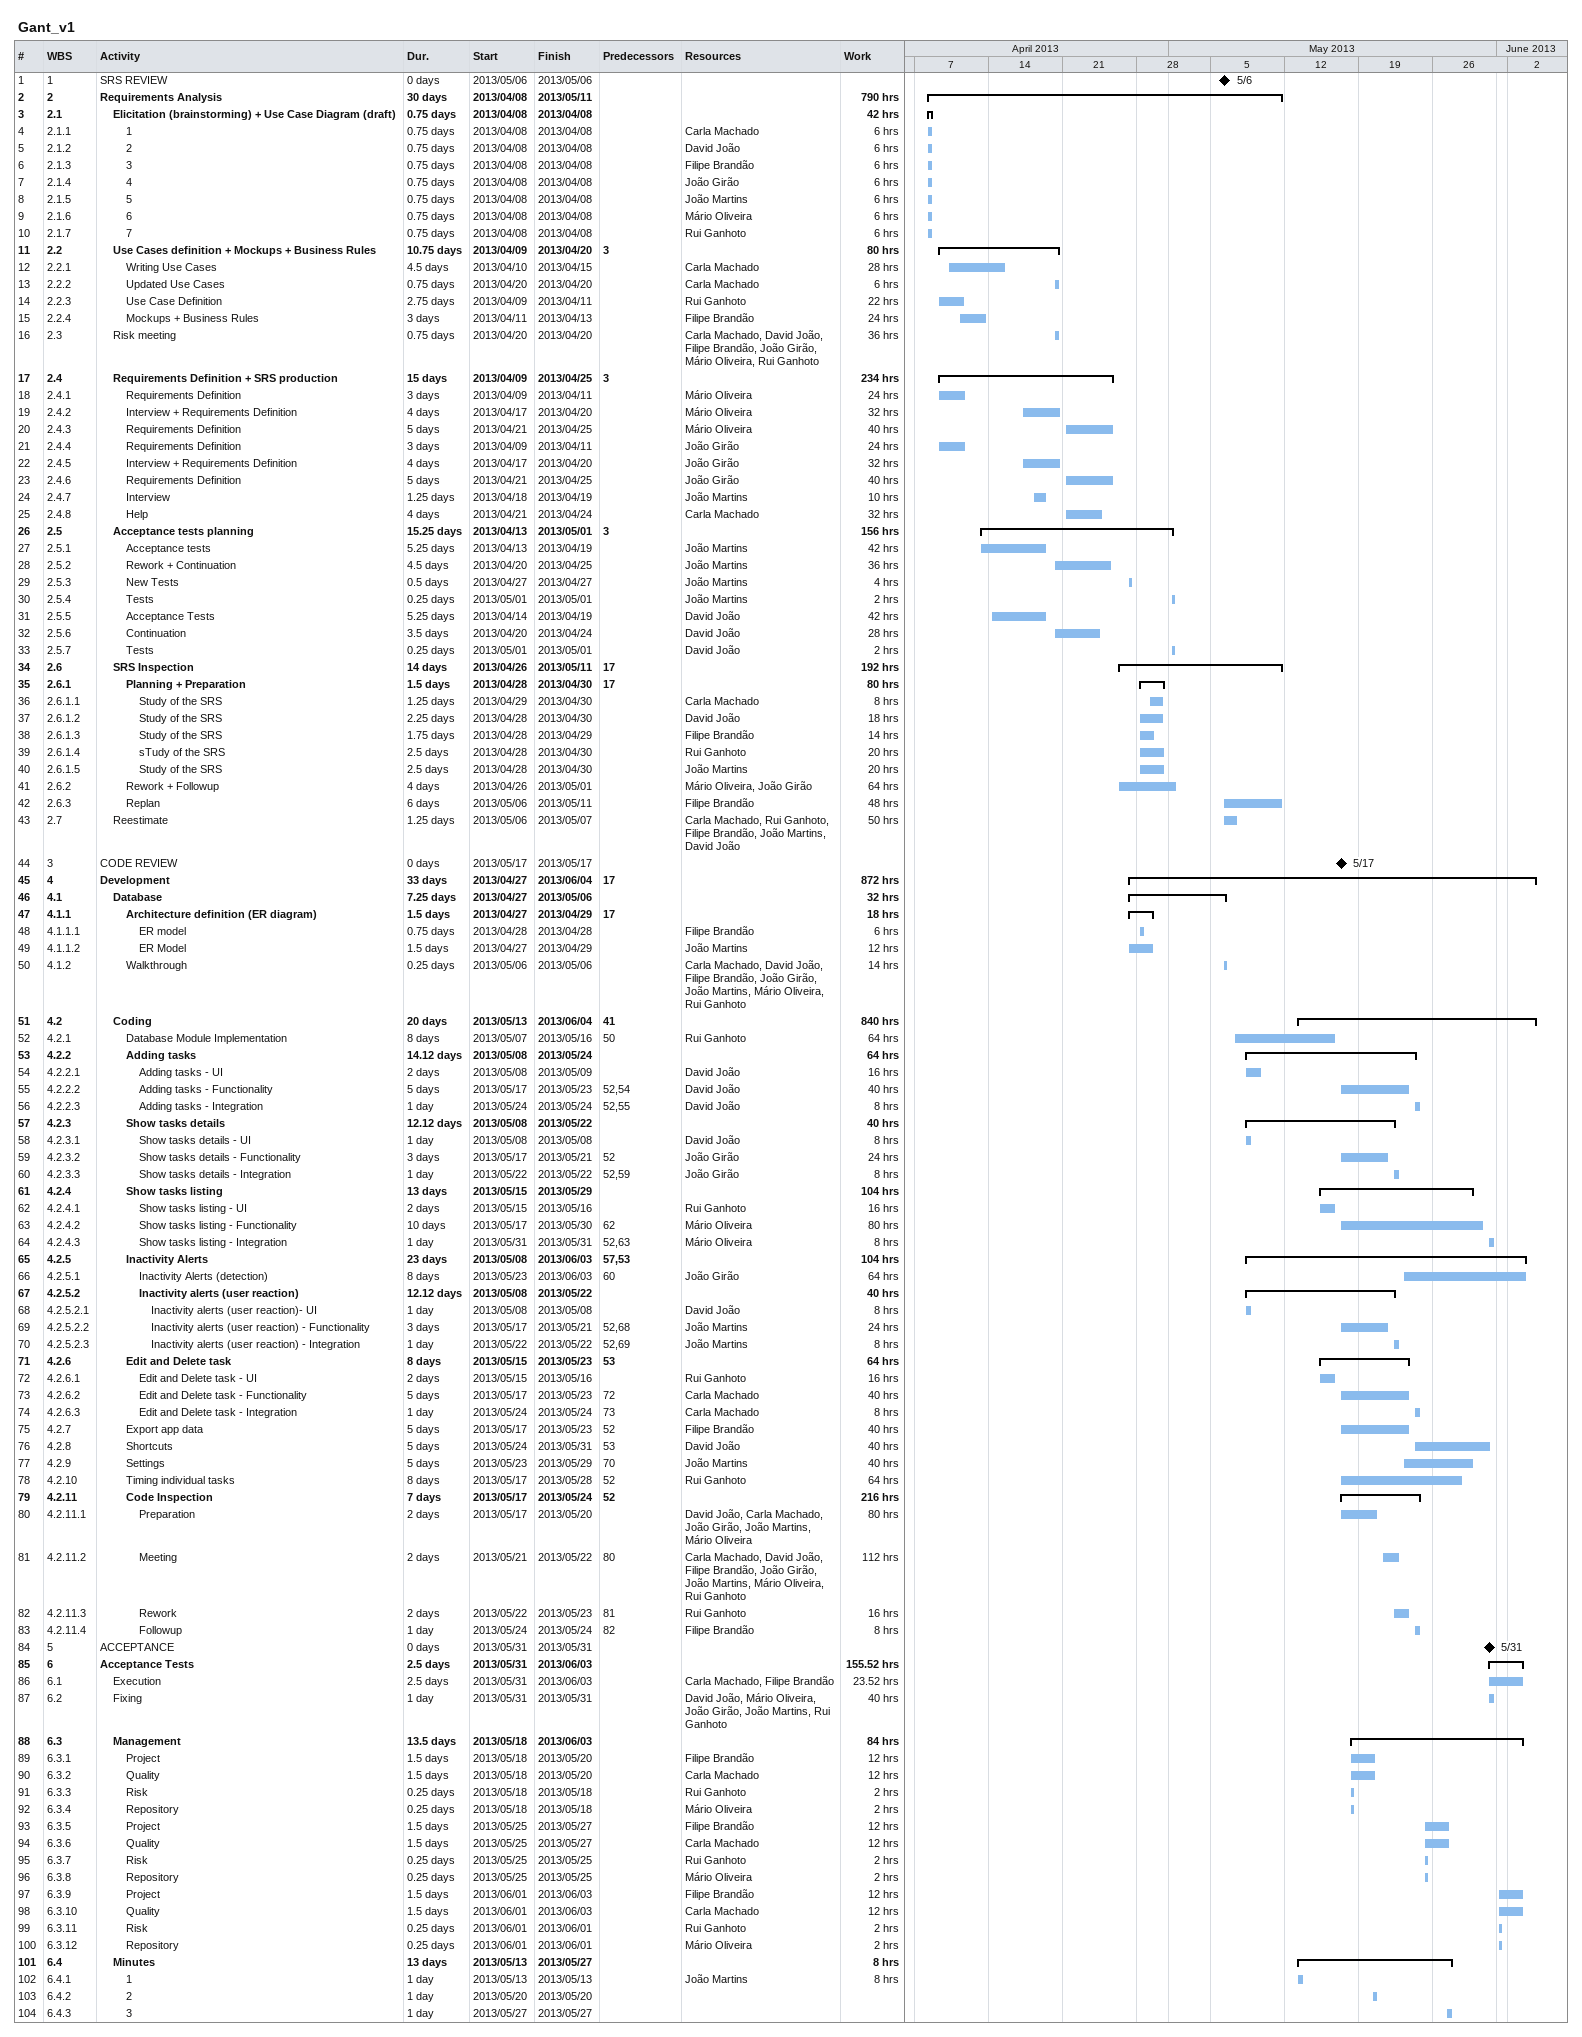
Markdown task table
Gant_v1

| ID | WBS | Task | Duration | Start | Finish | Predecessors | Resources | Work (h) |
|---|---|---|---|---|---|---|---|---|
| 1 | 1 | SRS REVIEW | 0d | 2013-05-06 | 2013-05-06 |  |  |  |
| 2 | 2 | **Requirements Analysis** | 30d | 2013-04-08 | 2013-05-11 |  |  | 790 |
| 3 | 2.1 | **Elicitation (brainstorming) + Use Case Diagram (draft)** | 0.75d | 2013-04-08 | 2013-04-08 |  |  | 42 |
| 4 | 2.1.1 | 1 | 0.75d | 2013-04-08 | 2013-04-08 |  | Carla Machado | 6 |
| 5 | 2.1.2 | 2 | 0.75d | 2013-04-08 | 2013-04-08 |  | David João | 6 |
| 6 | 2.1.3 | 3 | 0.75d | 2013-04-08 | 2013-04-08 |  | Filipe Brandão | 6 |
| 7 | 2.1.4 | 4 | 0.75d | 2013-04-08 | 2013-04-08 |  | João Girão | 6 |
| 8 | 2.1.5 | 5 | 0.75d | 2013-04-08 | 2013-04-08 |  | João Martins | 6 |
| 9 | 2.1.6 | 6 | 0.75d | 2013-04-08 | 2013-04-08 |  | Mário Oliveira | 6 |
| 10 | 2.1.7 | 7 | 0.75d | 2013-04-08 | 2013-04-08 |  | Rui Ganhoto | 6 |
| 11 | 2.2 | **Use Cases definition + Mockups + Business Rules** | 10.75d | 2013-04-09 | 2013-04-20 | 3 |  | 80 |
| 12 | 2.2.1 | Writing Use Cases | 4.5d | 2013-04-10 | 2013-04-15 |  | Carla Machado | 28 |
| 13 | 2.2.2 | Updated Use Cases | 0.75d | 2013-04-20 | 2013-04-20 |  | Carla Machado | 6 |
| 14 | 2.2.3 | Use Case Definition | 2.75d | 2013-04-09 | 2013-04-11 |  | Rui Ganhoto | 22 |
| 15 | 2.2.4 | Mockups + Business Rules | 3d | 2013-04-11 | 2013-04-13 |  | Filipe Brandão | 24 |
| 16 | 2.3 | Risk meeting | 0.75d | 2013-04-20 | 2013-04-20 |  | Carla Machado, David João, Filipe Brandão, João Girão, Mário Oliveira, Rui Ganhoto | 36 |
| 17 | 2.4 | **Requirements Definition + SRS production** | 15d | 2013-04-09 | 2013-04-25 | 3 |  | 234 |
| 18 | 2.4.1 | Requirements Definition | 3d | 2013-04-09 | 2013-04-11 |  | Mário Oliveira | 24 |
| 19 | 2.4.2 | Interview + Requirements Definition | 4d | 2013-04-17 | 2013-04-20 |  | Mário Oliveira | 32 |
| 20 | 2.4.3 | Requirements Definition | 5d | 2013-04-21 | 2013-04-25 |  | Mário Oliveira | 40 |
| 21 | 2.4.4 | Requirements Definition | 3d | 2013-04-09 | 2013-04-11 |  | João Girão | 24 |
| 22 | 2.4.5 | Interview + Requirements Definition | 4d | 2013-04-17 | 2013-04-20 |  | João Girão | 32 |
| 23 | 2.4.6 | Requirements Definition | 5d | 2013-04-21 | 2013-04-25 |  | João Girão | 40 |
| 24 | 2.4.7 | Interview | 1.25d | 2013-04-18 | 2013-04-19 |  | João Martins | 10 |
| 25 | 2.4.8 | Help | 4d | 2013-04-21 | 2013-04-24 |  | Carla Machado | 32 |
| 26 | 2.5 | **Acceptance tests planning** | 15.25d | 2013-04-13 | 2013-05-01 | 3 |  | 156 |
| 27 | 2.5.1 | Acceptance tests | 5.25d | 2013-04-13 | 2013-04-19 |  | João Martins | 42 |
| 28 | 2.5.2 | Rework + Continuation | 4.5d | 2013-04-20 | 2013-04-25 |  | João Martins | 36 |
| 29 | 2.5.3 | New Tests | 0.5d | 2013-04-27 | 2013-04-27 |  | João Martins | 4 |
| 30 | 2.5.4 | Tests | 0.25d | 2013-05-01 | 2013-05-01 |  | João Martins | 2 |
| 31 | 2.5.5 | Acceptance Tests | 5.25d | 2013-04-14 | 2013-04-19 |  | David João | 42 |
| 32 | 2.5.6 | Continuation | 3.5d | 2013-04-20 | 2013-04-24 |  | David João | 28 |
| 33 | 2.5.7 | Tests | 0.25d | 2013-05-01 | 2013-05-01 |  | David João | 2 |
| 34 | 2.6 | **SRS Inspection** | 14d | 2013-04-26 | 2013-05-11 | 17 |  | 192 |
| 35 | 2.6.1 | **Planning + Preparation** | 1.5d | 2013-04-28 | 2013-04-30 | 17 |  | 80 |
| 36 | 2.6.1.1 | Study of the SRS | 1.25d | 2013-04-29 | 2013-04-30 |  | Carla Machado | 8 |
| 37 | 2.6.1.2 | Study of the SRS | 2.25d | 2013-04-28 | 2013-04-30 |  | David João | 18 |
| 38 | 2.6.1.3 | Study of the SRS | 1.75d | 2013-04-28 | 2013-04-29 |  | Filipe Brandão | 14 |
| 39 | 2.6.1.4 | sTudy of the SRS | 2.5d | 2013-04-28 | 2013-04-30 |  | Rui Ganhoto | 20 |
| 40 | 2.6.1.5 | Study of the SRS | 2.5d | 2013-04-28 | 2013-04-30 |  | João Martins | 20 |
| 41 | 2.6.2 | Rework + Followup | 4d | 2013-04-26 | 2013-05-01 |  | Mário Oliveira, João Girão | 64 |
| 42 | 2.6.3 | Replan | 6d | 2013-05-06 | 2013-05-11 |  | Filipe Brandão | 48 |
| 43 | 2.7 | Reestimate | 1.25d | 2013-05-06 | 2013-05-07 |  | Carla Machado, Rui Ganhoto, Filipe Brandão, João Martins, David João | 50 |
| 44 | 3 | CODE REVIEW | 0d | 2013-05-17 | 2013-05-17 |  |  |  |
| 45 | 4 | **Development** | 33d | 2013-04-27 | 2013-06-04 | 17 |  | 872 |
| 46 | 4.1 | **Database** | 7.25d | 2013-04-27 | 2013-05-06 |  |  | 32 |
| 47 | 4.1.1 | **Architecture definition (ER diagram)** | 1.5d | 2013-04-27 | 2013-04-29 | 17 |  | 18 |
| 48 | 4.1.1.1 | ER model | 0.75d | 2013-04-28 | 2013-04-28 |  | Filipe Brandão | 6 |
| 49 | 4.1.1.2 | ER Model | 1.5d | 2013-04-27 | 2013-04-29 |  | João Martins | 12 |
| 50 | 4.1.2 | Walkthrough | 0.25d | 2013-05-06 | 2013-05-06 |  | Carla Machado, David João, Filipe Brandão, João Girão, João Martins, Mário Oliveira, Rui Ganhoto | 14 |
| 51 | 4.2 | **Coding** | 20d | 2013-05-13 | 2013-06-04 | 41 |  | 840 |
| 52 | 4.2.1 | Database Module Implementation | 8d | 2013-05-07 | 2013-05-16 | 50 | Rui Ganhoto | 64 |
| 53 | 4.2.2 | **Adding tasks** | 14.12d | 2013-05-08 | 2013-05-24 |  |  | 64 |
| 54 | 4.2.2.1 | Adding tasks - UI | 2d | 2013-05-08 | 2013-05-09 |  | David João | 16 |
| 55 | 4.2.2.2 | Adding tasks - Functionality | 5d | 2013-05-17 | 2013-05-23 | 52, 54 | David João | 40 |
| 56 | 4.2.2.3 | Adding tasks - Integration | 1d | 2013-05-24 | 2013-05-24 | 52, 55 | David João | 8 |
| 57 | 4.2.3 | **Show tasks details** | 12.12d | 2013-05-08 | 2013-05-22 |  |  | 40 |
| 58 | 4.2.3.1 | Show tasks details - UI | 1d | 2013-05-08 | 2013-05-08 |  | David João | 8 |
| 59 | 4.2.3.2 | Show tasks details - Functionality | 3d | 2013-05-17 | 2013-05-21 | 52 | João Girão | 24 |
| 60 | 4.2.3.3 | Show tasks details - Integration | 1d | 2013-05-22 | 2013-05-22 | 52, 59 | João Girão | 8 |
| 61 | 4.2.4 | **Show tasks listing** | 13d | 2013-05-15 | 2013-05-29 |  |  | 104 |
| 62 | 4.2.4.1 | Show tasks listing - UI | 2d | 2013-05-15 | 2013-05-16 |  | Rui Ganhoto | 16 |
| 63 | 4.2.4.2 | Show tasks listing - Functionality | 10d | 2013-05-17 | 2013-05-30 | 62 | Mário Oliveira | 80 |
| 64 | 4.2.4.3 | Show tasks listing - Integration | 1d | 2013-05-31 | 2013-05-31 | 52, 63 | Mário Oliveira | 8 |
| 65 | 4.2.5 | **Inactivity Alerts** | 23d | 2013-05-08 | 2013-06-03 | 57, 53 |  | 104 |
| 66 | 4.2.5.1 | Inactivity Alerts (detection) | 8d | 2013-05-23 | 2013-06-03 | 60 | João Girão | 64 |
| 67 | 4.2.5.2 | **Inactivity alerts (user reaction)** | 12.12d | 2013-05-08 | 2013-05-22 |  |  | 40 |
| 68 | 4.2.5.2.1 | Inactivity alerts (user reaction)- UI | 1d | 2013-05-08 | 2013-05-08 |  | David João | 8 |
| 69 | 4.2.5.2.2 | Inactivity alerts (user reaction) - Functionality | 3d | 2013-05-17 | 2013-05-21 | 52, 68 | João Martins | 24 |
| 70 | 4.2.5.2.3 | Inactivity alerts (user reaction) - Integration | 1d | 2013-05-22 | 2013-05-22 | 52, 69 | João Martins | 8 |
| 71 | 4.2.6 | **Edit and Delete task** | 8d | 2013-05-15 | 2013-05-23 | 53 |  | 64 |
| 72 | 4.2.6.1 | Edit and Delete task - UI | 2d | 2013-05-15 | 2013-05-16 |  | Rui Ganhoto | 16 |
| 73 | 4.2.6.2 | Edit and Delete task - Functionality | 5d | 2013-05-17 | 2013-05-23 | 72 | Carla Machado | 40 |
| 74 | 4.2.6.3 | Edit and Delete task - Integration | 1d | 2013-05-24 | 2013-05-24 | 73 | Carla Machado | 8 |
| 75 | 4.2.7 | Export app data | 5d | 2013-05-17 | 2013-05-23 | 52 | Filipe Brandão | 40 |
| 76 | 4.2.8 | Shortcuts | 5d | 2013-05-24 | 2013-05-31 | 53 | David João | 40 |
| 77 | 4.2.9 | Settings | 5d | 2013-05-23 | 2013-05-29 | 70 | João Martins | 40 |
| 78 | 4.2.10 | Timing individual tasks | 8d | 2013-05-17 | 2013-05-28 | 52 | Rui Ganhoto | 64 |
| 79 | 4.2.11 | **Code Inspection** | 7d | 2013-05-17 | 2013-05-24 | 52 |  | 216 |
| 80 | 4.2.11.1 | Preparation | 2d | 2013-05-17 | 2013-05-20 |  | David João, Carla Machado, João Girão, João Martins, Mário Oliveira | 80 |
| 81 | 4.2.11.2 | Meeting | 2d | 2013-05-21 | 2013-05-22 | 80 | Carla Machado, David João, Filipe Brandão, João Girão, João Martins, Mário Oliveira, Rui Ganhoto | 112 |
| 82 | 4.2.11.3 | Rework | 2d | 2013-05-22 | 2013-05-23 | 81 | Rui Ganhoto | 16 |
| 83 | 4.2.11.4 | Followup | 1d | 2013-05-24 | 2013-05-24 | 82 | Filipe Brandão | 8 |
| 84 | 5 | ACCEPTANCE | 0d | 2013-05-31 | 2013-05-31 |  |  |  |
| 85 | 6 | **Acceptance Tests** | 2.5d | 2013-05-31 | 2013-06-03 |  |  | 155.52 |
| 86 | 6.1 | Execution | 2.5d | 2013-05-31 | 2013-06-03 |  | Carla Machado, Filipe Brandão | 23.52 |
| 87 | 6.2 | Fixing | 1d | 2013-05-31 | 2013-05-31 |  | David João, Mário Oliveira, João Girão, João Martins, Rui Ganhoto | 40 |
| 88 | 6.3 | **Management** | 13.5d | 2013-05-18 | 2013-06-03 |  |  | 84 |
| 89 | 6.3.1 | Project | 1.5d | 2013-05-18 | 2013-05-20 |  | Filipe Brandão | 12 |
| 90 | 6.3.2 | Quality | 1.5d | 2013-05-18 | 2013-05-20 |  | Carla Machado | 12 |
| 91 | 6.3.3 | Risk | 0.25d | 2013-05-18 | 2013-05-18 |  | Rui Ganhoto | 2 |
| 92 | 6.3.4 | Repository | 0.25d | 2013-05-18 | 2013-05-18 |  | Mário Oliveira | 2 |
| 93 | 6.3.5 | Project | 1.5d | 2013-05-25 | 2013-05-27 |  | Filipe Brandão | 12 |
| 94 | 6.3.6 | Quality | 1.5d | 2013-05-25 | 2013-05-27 |  | Carla Machado | 12 |
| 95 | 6.3.7 | Risk | 0.25d | 2013-05-25 | 2013-05-25 |  | Rui Ganhoto | 2 |
| 96 | 6.3.8 | Repository | 0.25d | 2013-05-25 | 2013-05-25 |  | Mário Oliveira | 2 |
| 97 | 6.3.9 | Project | 1.5d | 2013-06-01 | 2013-06-03 |  | Filipe Brandão | 12 |
| 98 | 6.3.10 | Quality | 1.5d | 2013-06-01 | 2013-06-03 |  | Carla Machado | 12 |
| 99 | 6.3.11 | Risk | 0.25d | 2013-06-01 | 2013-06-01 |  | Rui Ganhoto | 2 |
| 100 | 6.3.12 | Repository | 0.25d | 2013-06-01 | 2013-06-01 |  | Mário Oliveira | 2 |
| 101 | 6.4 | **Minutes** | 13d | 2013-05-13 | 2013-05-27 |  |  | 8 |
| 102 | 6.4.1 | 1 | 1d | 2013-05-13 | 2013-05-13 |  | João Martins | 8 |
| 103 | 6.4.2 | 2 | 1d | 2013-05-20 | 2013-05-20 |  |  |  |
| 104 | 6.4.3 | 3 | 1d | 2013-05-27 | 2013-05-27 |  |  |  |
